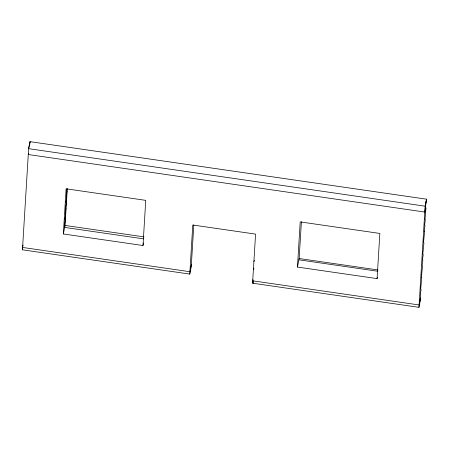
<?xml version="1.0" encoding="UTF-8"?>
<svg xmlns="http://www.w3.org/2000/svg" width="449" height="449" viewBox="0 0 449 449"><rect width="100%" height="100%" fill="white"/><g stroke="black" fill="none" stroke-linecap="round" stroke-linejoin="round"><path stroke-width="0.67" d="M193.811 224.966L191.24 266.768L189.775 274.086L22.45 249.812L28.635 148.664L30.044 141.665L426.55 199.188L424.782 212.051L28.276 154.529L28.523 153.311M63.348 233.968L66.11 188.804L145.751 200.355L142.99 245.524L63.348 233.968L65.054 225.437L67.305 188.608M189.775 274.086L192.778 225.005L255.576 234.114L252.574 283.196L418.956 307.335L420.421 300.016L420.511 297.906L419.102 304.966L252.72 280.827L252.967 279.609M253.528 283.336L253.674 280.967M297.446 267.06L300.207 221.896L379.848 233.446L377.087 278.616L297.446 267.06L299.152 258.529L301.408 221.699M418.956 307.335L425.141 206.186L426.55 199.188L425.141 206.186L28.635 148.664L30.044 141.665L29.696 144.971M421.37 277.544L421.387 277.246M424.204 231.173L425.001 225.381L424.569 225.207L425.355 219.578L424.928 219.398L425.708 213.769L425.282 213.595L426.062 207.96L425.635 207.786M66.839 188.973L66.575 190.847L67.008 191.027L66.222 196.656L66.648 196.83L65.868 202.46L66.295 202.639L65.515 208.269L65.941 208.448L65.156 214.078L65.588 214.252L64.802 219.881L65.228 220.061L64.448 225.69L64.875 225.864L64.662 227.418L143.607 238.868M419.955 300.701L420.735 295.066L420.309 294.892L421.089 289.263L420.662 289.083L421.802 277.645L421.375 277.471L422.515 266.033L422.082 265.859L422.868 260.224L422.442 260.05L423.222 254.42L422.795 254.241L423.935 242.802L423.502 242.628L424.642 231.19L424.215 231.016M23.084 245.002L22.596 247.444L189.916 271.718L191.392 264.349M22.45 249.812L22.714 248.482M142.99 245.524L143.512 242.903M254.403 260.336L253.898 261.615M253.679 269.248L253.921 268.031M252.574 283.196L252.978 281.203M377.087 278.616L377.351 277.297M299.152 258.529L378.103 269.978M65.054 225.437L144.006 236.887M298.894 259.808L377.845 271.263"/></g></svg>
